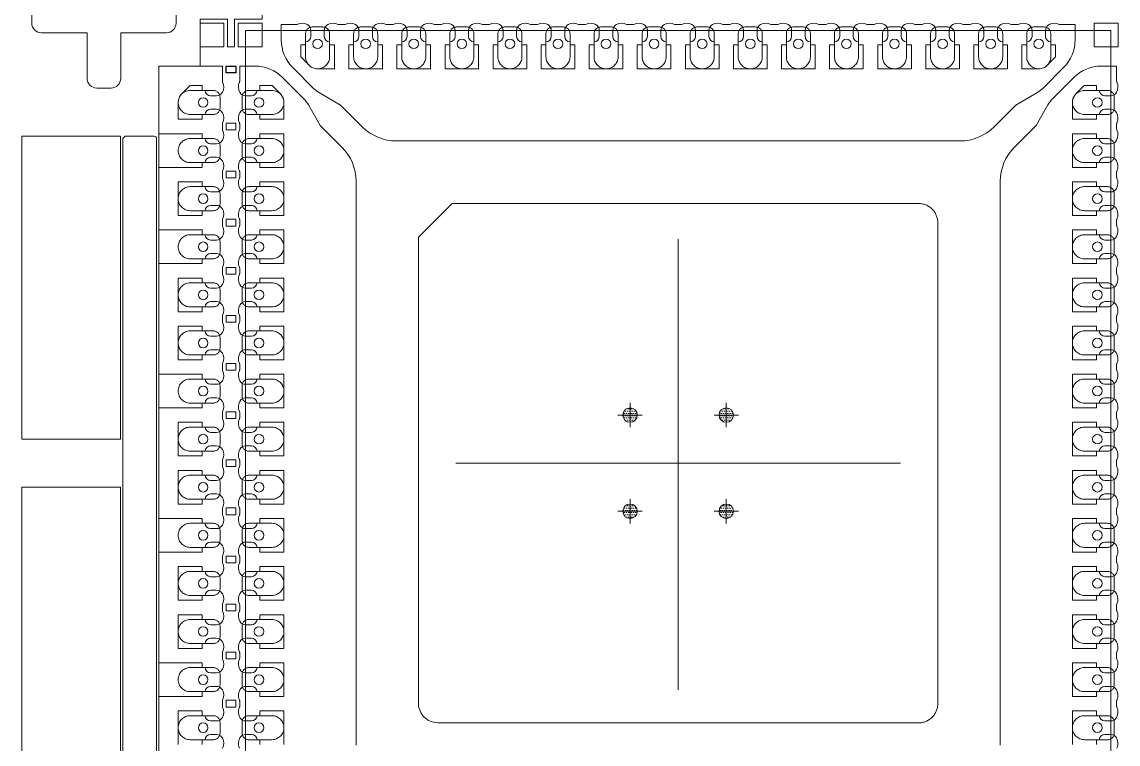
# Model space of a CAD drawing. Extents: x 0.5 to 10.25, y 0.33 to 6.92.
# Drawn here: x 1.533 to 2.103, y 3.404 to 3.779 of the extents above; entities that cross this region are included whole.
import ezdxf

# ---------------------------------------------------------------- set-up
doc = ezdxf.new("R2010")
doc.units = 0
doc.header["$LTSCALE"] = 0.006
doc.header["$MEASUREMENT"] = 0
doc.linetypes.add('CENTER', pattern=[2, 1.25, -0.25, 0.25, -0.25])
doc.linetypes.add('HIDDEN', pattern=[0.375, 0.25, -0.125])
doc.layers.get('0').update_dxf_attribs({"linetype": 'CONTINUOUS'})
for name, color, linetype in [('1', 7, 'CONTINUOUS'), ('1D', 7, 'CONTINUOUS'), ('2D', 7, 'CONTINUOUS'), ('3D', 7, 'CONTINUOUS'), ('4D', 7, 'CONTINUOUS')]:
    doc.layers.add(name, color=color, linetype=linetype)

msp = doc.modelspace()

# ---------------------------------------------------------------- hatches: boundary and pattern name
at = {"layer": '2D', "lineweight": 13}
h = msp.add_hatch(dxfattribs=at)
h.set_pattern_fill('DOTS', color=0, scale=0.01875, style=0)
h.set_pattern_definition([(360, (1.446097, 2.9929366), (0.0005859375, 0.001171875), [0, -0.001171875])])
edge = h.paths.add_edge_path()
edge.add_arc((1.899312, 3.574545), 0.00375, 0, 360)
edge = h.paths.add_edge_path()
edge.add_arc((1.849312, 3.574545), 0.00375, 0, 360)
edge = h.paths.add_edge_path()
edge.add_arc((1.849312, 3.524545), 0.00375, 0, 360)
edge = h.paths.add_edge_path()
edge.add_arc((1.899312, 3.524545), 0.00375, 0, 360)

# ---------------------------------------------------------------- linework, layer by layer
at = {"color": 0, "lineweight": 13}
for p, q in [((1.625687, 3.780295), (1.625687, 3.778295)), ((1.625675, 3.765918), (1.625675, 3.755942))]:
    msp.add_line(p, q, dxfattribs=at)
for points in [[(1.638062, 3.778295), (1.625687, 3.778295), (1.625687, 3.76592), (1.638062, 3.76592)], [(1.645562, 3.778295), (1.657937, 3.778295), (1.657937, 3.76592), (1.645562, 3.76592)], [(2.103062, 3.778295), (2.090687, 3.778295), (2.090687, 3.76592), (2.103062, 3.76592)]]:
    msp.add_lwpolyline(points, close=True, dxfattribs=at)
msp.add_lwpolyline([(2.060545, 3.741807), (2.049915, 3.735732), (2.03855, 3.724367, -0.1989124), (2.020872, 3.717045), (1.727751, 3.717045, -0.1989124), (1.710074, 3.724367), (1.698709, 3.735732), (1.688079, 3.741807, -0.0666615), (1.684914, 3.744224), (1.673772, 3.755365, -0.1989123), (1.667914, 3.769508), (1.667914, 3.777545), (1.675739, 3.777545, 0.113095), (1.676174, 3.777645, -0.239407), (1.681457, 3.777542, -0.2771149), (1.683312, 3.774453), (1.683312, 3.771427, -0.3991371), (1.680562, 3.768531), (1.680562, 3.767027), (1.678062, 3.767027), (1.678062, 3.760706), (1.682392, 3.756376, 0.2015828), (1.686789, 3.754545), (1.695562, 3.754545), (1.695562, 3.767027), (1.693062, 3.767027), (1.693062, 3.768531, -0.3991371), (1.690312, 3.771427), (1.690312, 3.774453, -0.2771149), (1.692166, 3.777542, -0.2394069), (1.697449, 3.777645, 0.113095), (1.697885, 3.777545), (1.700739, 3.777545, 0.113095), (1.701174, 3.777645, -0.2394069), (1.706457, 3.777542, -0.2771149), (1.708312, 3.774453), (1.708312, 3.771427, -0.3991371), (1.705562, 3.768531), (1.705562, 3.767027), (1.703062, 3.767027), (1.703062, 3.754545), (1.720562, 3.754545), (1.720562, 3.767027), (1.718062, 3.767027), (1.718062, 3.768531, -0.3991371), (1.715312, 3.771427), (1.715312, 3.774453, -0.2771149), (1.717166, 3.777542, -0.2394069), (1.722449, 3.777645, 0.113095), (1.722885, 3.777545), (1.725739, 3.777545, 0.113095), (1.726174, 3.777645, -0.2394069), (1.731457, 3.777542, -0.2771149), (1.733312, 3.774453), (1.733312, 3.771427, -0.3991371), (1.730562, 3.768531), (1.730562, 3.767027), (1.728062, 3.767027), (1.728062, 3.754545), (1.745562, 3.754545), (1.745562, 3.767027), (1.743062, 3.767027), (1.743062, 3.768531, -0.3991371), (1.740312, 3.771427), (1.740312, 3.774453, -0.2771149), (1.742166, 3.777542, -0.2394069), (1.747449, 3.777645, 0.113095), (1.747885, 3.777545), (1.750739, 3.777545, 0.113095), (1.751174, 3.777645, -0.2394069), (1.756457, 3.777542, -0.2771149), (1.758312, 3.774453), (1.758312, 3.771427, -0.3991371), (1.755562, 3.768531), (1.755562, 3.767027), (1.753062, 3.767027), (1.753062, 3.754545), (1.770562, 3.754545), (1.770562, 3.767027), (1.768062, 3.767027), (1.768062, 3.768531, -0.3991371), (1.765312, 3.771427), (1.765312, 3.774453, -0.2771149), (1.767166, 3.777542, -0.2394069), (1.772449, 3.777645, 0.113095), (1.772885, 3.777545), (1.775739, 3.777545, 0.113095), (1.776174, 3.777645, -0.2394069), (1.781457, 3.777542, -0.2771149), (1.783312, 3.774453), (1.783312, 3.771427, -0.3991371), (1.780562, 3.768531), (1.780562, 3.767027), (1.778062, 3.767027), (1.778062, 3.754545), (1.795562, 3.754545), (1.795562, 3.767027), (1.793062, 3.767027), (1.793062, 3.768531, -0.3991371), (1.790312, 3.771427), (1.790312, 3.774453, -0.2771149), (1.792166, 3.777542, -0.2394069), (1.797449, 3.777645, 0.113095), (1.797885, 3.777545), (1.800739, 3.777545, 0.113095), (1.801174, 3.777645, -0.2394069), (1.806457, 3.777542, -0.2771149), (1.808312, 3.774453), (1.808312, 3.771427, -0.3991371), (1.805562, 3.768531), (1.805562, 3.767027), (1.803062, 3.767027), (1.803062, 3.754545), (1.820562, 3.754545), (1.820562, 3.767027), (1.818062, 3.767027), (1.818062, 3.768531, -0.3991371), (1.815312, 3.771427), (1.815312, 3.774453, -0.2771149), (1.817166, 3.777542, -0.2394069), (1.822449, 3.777645, 0.113095), (1.822885, 3.777545), (1.825739, 3.777545, 0.113095), (1.826174, 3.777645, -0.2394069), (1.831457, 3.777542, -0.2771149), (1.833312, 3.774453), (1.833312, 3.771427, -0.3991371), (1.830562, 3.768531), (1.830562, 3.767027), (1.828062, 3.767027), (1.828062, 3.754545), (1.845562, 3.754545), (1.845562, 3.767027), (1.843062, 3.767027), (1.843062, 3.768531, -0.3991371), (1.840312, 3.771427), (1.840312, 3.774453, -0.2771149), (1.842166, 3.777542, -0.2394069), (1.847449, 3.777645, 0.113095), (1.847885, 3.777545), (1.850739, 3.777545, 0.113095), (1.851174, 3.777645, -0.2394069), (1.856457, 3.777542, -0.2771149), (1.858312, 3.774453), (1.858312, 3.771427, -0.3991371), (1.855562, 3.768531), (1.855562, 3.767027), (1.853062, 3.767027), (1.853062, 3.754545), (1.870562, 3.754545), (1.870562, 3.767027), (1.868062, 3.767027), (1.868062, 3.768531, -0.3991371), (1.865312, 3.771427), (1.865312, 3.774453, -0.2771149), (1.867166, 3.777542, -0.2394069), (1.872449, 3.777645, 0.113095), (1.872885, 3.777545), (1.875739, 3.777545, 0.113095), (1.876174, 3.777645, -0.2394069), (1.881457, 3.777542, -0.2771149), (1.883312, 3.774453), (1.883312, 3.771427, -0.3991371), (1.880562, 3.768531), (1.880562, 3.767027), (1.878062, 3.767027), (1.878062, 3.754545), (1.895562, 3.754545), (1.895562, 3.767027), (1.893062, 3.767027), (1.893062, 3.768531, -0.3991371), (1.890312, 3.771427), (1.890312, 3.774453, -0.2771149), (1.892166, 3.777542, -0.2394069), (1.897449, 3.777645, 0.113095), (1.897885, 3.777545), (1.900739, 3.777545, 0.113095), (1.901174, 3.777645, -0.2394069), (1.906457, 3.777542, -0.2771149), (1.908312, 3.774453), (1.908312, 3.771427, -0.3991371), (1.905562, 3.768531), (1.905562, 3.767027), (1.903062, 3.767027), (1.903062, 3.754545), (1.920562, 3.754545), (1.920562, 3.767027), (1.918062, 3.767027), (1.918062, 3.768531, -0.3991371), (1.915312, 3.771427), (1.915312, 3.774453, -0.2771149), (1.917166, 3.777542, -0.2394069), (1.922449, 3.777645, 0.113095), (1.922885, 3.777545), (1.925739, 3.777545, 0.113095), (1.926174, 3.777645, -0.2394069), (1.931457, 3.777542, -0.2771149), (1.933312, 3.774453), (1.933312, 3.771427, -0.3991371), (1.930562, 3.768531), (1.930562, 3.767027), (1.928062, 3.767027), (1.928062, 3.754545), (1.945562, 3.754545), (1.945562, 3.767027), (1.943062, 3.767027), (1.943062, 3.768531, -0.3991371), (1.940312, 3.771427), (1.940312, 3.774453, -0.2771149), (1.942166, 3.777542, -0.2394069), (1.947449, 3.777645, 0.113095), (1.947885, 3.777545), (1.950739, 3.777545, 0.113095), (1.951174, 3.777645, -0.2394069), (1.956457, 3.777542, -0.2771149), (1.958312, 3.774453), (1.958312, 3.771427, -0.3991371), (1.955562, 3.768531), (1.955562, 3.767027), (1.953062, 3.767027), (1.953062, 3.754545), (1.970562, 3.754545), (1.970562, 3.767027), (1.968062, 3.767027), (1.968062, 3.768531, -0.3991371), (1.965312, 3.771427), (1.965312, 3.774453, -0.2771149), (1.967166, 3.777542, -0.2394069), (1.972449, 3.777645, 0.113095), (1.972885, 3.777545), (1.975739, 3.777545, 0.113095), (1.976174, 3.777645, -0.2394069), (1.981457, 3.777542, -0.2771149), (1.983312, 3.774453), (1.983312, 3.771427, -0.3991371), (1.980562, 3.768531), (1.980562, 3.767027), (1.978062, 3.767027), (1.978062, 3.754545), (1.995562, 3.754545), (1.995562, 3.767027), (1.993062, 3.767027), (1.993062, 3.768531, -0.3991371), (1.990312, 3.771427), (1.990312, 3.774453, -0.2771149), (1.992166, 3.777542, -0.2394069), (1.997449, 3.777645, 0.113095), (1.997885, 3.777545), (2.000739, 3.777545, 0.113095), (2.001174, 3.777645, -0.2394069), (2.006457, 3.777542, -0.2771149), (2.008312, 3.774453), (2.008312, 3.771427, -0.3991371), (2.005562, 3.768531), (2.005562, 3.767027), (2.003062, 3.767027), (2.003062, 3.754545), (2.020562, 3.754545), (2.020562, 3.767027), (2.018062, 3.767027), (2.018062, 3.768531, -0.3991371), (2.015312, 3.771427), (2.015312, 3.774453, -0.2771149), (2.017166, 3.777542, -0.2394069), (2.022449, 3.777645, 0.113095), (2.022885, 3.777545), (2.025739, 3.777545, 0.113095), (2.026174, 3.777645, -0.2394069), (2.031457, 3.777542, -0.2771149), (2.033312, 3.774453), (2.033312, 3.771427, -0.3991371), (2.030562, 3.768531), (2.030562, 3.767027), (2.028062, 3.767027), (2.028062, 3.754545), (2.045562, 3.754545), (2.045562, 3.767027), (2.043062, 3.767027), (2.043062, 3.768531, -0.3991371), (2.040312, 3.771427), (2.040312, 3.774453, -0.2771149), (2.042166, 3.777542, -0.2394069), (2.047449, 3.777645, 0.113095), (2.047885, 3.777545), (2.050739, 3.777545, 0.113095), (2.051174, 3.777645, -0.2394069), (2.056457, 3.777542, -0.2771149), (2.058312, 3.774453), (2.058312, 3.771427, -0.3991371), (2.055562, 3.768531), (2.055562, 3.767027), (2.053062, 3.767027), (2.053062, 3.754545), (2.061834, 3.754545, 0.2015828), (2.066231, 3.756376), (2.070562, 3.760706), (2.070562, 3.767027), (2.068062, 3.767027), (2.068062, 3.768531, -0.3991371), (2.065312, 3.771427), (2.065312, 3.774453, -0.2771149), (2.067166, 3.777542, -0.239407), (2.072449, 3.777645, 0.113095), (2.072885, 3.777545), (2.080709, 3.777545), (2.080709, 3.769508, -0.1989123), (2.074851, 3.755365), (2.063709, 3.744224, -0.0666615)], format="xyb", close=True, dxfattribs=at)
for points in [[(1.604312, 3.720795), (1.626794, 3.720795), (1.626794, 3.718295), (1.628298, 3.718295, 0.3991371), (1.631194, 3.715545), (1.634219, 3.715545, 0.2771149), (1.637308, 3.717399, 0.2394069), (1.637411, 3.722682, -0.113095), (1.637312, 3.723118), (1.637312, 3.725972, -0.113095), (1.637411, 3.726407, 0.2394069), (1.637308, 3.73169, 0.2771149), (1.634219, 3.733545), (1.631194, 3.733545, 0.3991371), (1.628298, 3.730795), (1.626794, 3.730795), (1.626794, 3.728295), (1.614312, 3.728295), (1.614312, 3.737067, -0.2015828), (1.616142, 3.741464), (1.620473, 3.745795), (1.626794, 3.745795), (1.626794, 3.743295), (1.628298, 3.743295, 0.3991371), (1.631194, 3.740545), (1.634219, 3.740545, 0.2771149), (1.637308, 3.742399, 0.239407), (1.637411, 3.747682, -0.113095), (1.637312, 3.748118), (1.637312, 3.755942), (1.604312, 3.755942), (1.604312, 3.343148)], [(1.669312, 3.403295), (1.669312, 3.420795), (1.65683, 3.420795), (1.65683, 3.418295), (1.655326, 3.418295, -0.3991371), (1.65243, 3.415545), (1.649404, 3.415545, -0.2771149), (1.646315, 3.417399, -0.2394069), (1.646212, 3.422682, 0.113095), (1.646312, 3.423118), (1.646312, 3.425972, 0.113095), (1.646212, 3.426407, -0.2394069), (1.646315, 3.43169, -0.2771149), (1.649404, 3.433545), (1.65243, 3.433545, -0.3991371), (1.655326, 3.430795), (1.65683, 3.430795), (1.65683, 3.428295), (1.669312, 3.428295), (1.669312, 3.445795), (1.65683, 3.445795), (1.65683, 3.443295), (1.655326, 3.443295, -0.3991371), (1.65243, 3.440545), (1.649404, 3.440545, -0.2771149), (1.646315, 3.442399, -0.2394069), (1.646212, 3.447682, 0.113095), (1.646312, 3.448118), (1.646312, 3.450972, 0.113095), (1.646212, 3.451407, -0.2394069), (1.646315, 3.45669, -0.2771149), (1.649404, 3.458545), (1.65243, 3.458545, -0.3991371), (1.655326, 3.455795), (1.65683, 3.455795), (1.65683, 3.453295), (1.669312, 3.453295), (1.669312, 3.470795), (1.65683, 3.470795), (1.65683, 3.468295), (1.655326, 3.468295, -0.3991371), (1.65243, 3.465545), (1.649404, 3.465545, -0.2771149), (1.646315, 3.467399, -0.2394069), (1.646212, 3.472682, 0.113095), (1.646312, 3.473118), (1.646312, 3.475972, 0.113095), (1.646212, 3.476407, -0.2394069), (1.646315, 3.48169, -0.2771149), (1.649404, 3.483545), (1.65243, 3.483545, -0.3991371), (1.655326, 3.480795), (1.65683, 3.480795), (1.65683, 3.478295), (1.669312, 3.478295), (1.669312, 3.495795), (1.65683, 3.495795), (1.65683, 3.493295), (1.655326, 3.493295, -0.3991371), (1.65243, 3.490545), (1.649404, 3.490545, -0.2771149), (1.646315, 3.492399, -0.2394069), (1.646212, 3.497682, 0.113095), (1.646312, 3.498118), (1.646312, 3.500972, 0.113095), (1.646212, 3.501407, -0.2394069), (1.646315, 3.50669, -0.2771149), (1.649404, 3.508545), (1.65243, 3.508545, -0.3991371), (1.655326, 3.505795), (1.65683, 3.505795), (1.65683, 3.503295), (1.669312, 3.503295), (1.669312, 3.520795), (1.65683, 3.520795), (1.65683, 3.518295), (1.655326, 3.518295, -0.3991371), (1.65243, 3.515545), (1.649404, 3.515545, -0.2771149), (1.646315, 3.517399, -0.2394069), (1.646212, 3.522682, 0.113095), (1.646312, 3.523118), (1.646312, 3.525972, 0.113095), (1.646212, 3.526407, -0.2394069), (1.646315, 3.53169, -0.2771149), (1.649404, 3.533545), (1.65243, 3.533545, -0.3991371), (1.655326, 3.530795), (1.65683, 3.530795), (1.65683, 3.528295), (1.669312, 3.528295), (1.669312, 3.545795), (1.65683, 3.545795), (1.65683, 3.543295), (1.655326, 3.543295, -0.3991371), (1.65243, 3.540545), (1.649404, 3.540545, -0.2771149), (1.646315, 3.542399, -0.2394069), (1.646212, 3.547682, 0.113095), (1.646312, 3.548118), (1.646312, 3.550972, 0.113095), (1.646212, 3.551407, -0.2394069), (1.646315, 3.55669, -0.2771149), (1.649404, 3.558545), (1.65243, 3.558545, -0.3991371), (1.655326, 3.555795), (1.65683, 3.555795), (1.65683, 3.553295), (1.669312, 3.553295), (1.669312, 3.570795), (1.65683, 3.570795), (1.65683, 3.568295), (1.655326, 3.568295, -0.3991371), (1.65243, 3.565545), (1.649404, 3.565545, -0.2771149), (1.646315, 3.567399, -0.2394069), (1.646212, 3.572682, 0.113095), (1.646312, 3.573118), (1.646312, 3.575972, 0.113095), (1.646212, 3.576407, -0.2394069), (1.646315, 3.58169, -0.2771149), (1.649404, 3.583545), (1.65243, 3.583545, -0.3991371), (1.655326, 3.580795), (1.65683, 3.580795), (1.65683, 3.578295), (1.669312, 3.578295), (1.669312, 3.595795), (1.65683, 3.595795), (1.65683, 3.593295), (1.655326, 3.593295, -0.3991371), (1.65243, 3.590545), (1.649404, 3.590545, -0.2771149), (1.646315, 3.592399, -0.2394069), (1.646212, 3.597682, 0.113095), (1.646312, 3.598118), (1.646312, 3.600972, 0.113095), (1.646212, 3.601407, -0.2394069), (1.646315, 3.60669, -0.2771149), (1.649404, 3.608545), (1.65243, 3.608545, -0.3991371), (1.655326, 3.605795), (1.65683, 3.605795), (1.65683, 3.603295), (1.669312, 3.603295), (1.669312, 3.620795), (1.65683, 3.620795), (1.65683, 3.618295), (1.655326, 3.618295, -0.3991371), (1.65243, 3.615545), (1.649404, 3.615545, -0.2771149), (1.646315, 3.617399, -0.2394069), (1.646212, 3.622682, 0.113095), (1.646312, 3.623118), (1.646312, 3.625972, 0.113095), (1.646212, 3.626407, -0.2394069), (1.646315, 3.63169, -0.2771149), (1.649404, 3.633545), (1.65243, 3.633545, -0.3991371), (1.655326, 3.630795), (1.65683, 3.630795), (1.65683, 3.628295), (1.669312, 3.628295), (1.669312, 3.645795), (1.65683, 3.645795), (1.65683, 3.643295), (1.655326, 3.643295, -0.3991371), (1.65243, 3.640545), (1.649404, 3.640545, -0.2771149), (1.646315, 3.642399, -0.2394069), (1.646212, 3.647682, 0.113095), (1.646312, 3.648118), (1.646312, 3.650972, 0.113095), (1.646212, 3.651407, -0.2394069), (1.646315, 3.65669, -0.2771149), (1.649404, 3.658545), (1.65243, 3.658545, -0.3991371), (1.655326, 3.655795), (1.65683, 3.655795), (1.65683, 3.653295), (1.669312, 3.653295), (1.669312, 3.670795), (1.65683, 3.670795), (1.65683, 3.668295), (1.655326, 3.668295, -0.3991371), (1.65243, 3.665545), (1.649404, 3.665545, -0.2771149), (1.646315, 3.667399, -0.2394069), (1.646212, 3.672682, 0.113095), (1.646312, 3.673118), (1.646312, 3.675972, 0.113095), (1.646212, 3.676407, -0.2394069), (1.646315, 3.68169, -0.2771149), (1.649404, 3.683545), (1.65243, 3.683545, -0.3991371), (1.655326, 3.680795), (1.65683, 3.680795), (1.65683, 3.678295), (1.669312, 3.678295), (1.669312, 3.695795), (1.65683, 3.695795), (1.65683, 3.693295), (1.655326, 3.693295, -0.3991371), (1.65243, 3.690545), (1.649404, 3.690545, -0.2771149), (1.646315, 3.692399, -0.2394069), (1.646212, 3.697682, 0.113095), (1.646312, 3.698118), (1.646312, 3.700972, 0.113095), (1.646212, 3.701407, -0.2394069), (1.646315, 3.70669, -0.2771149), (1.649404, 3.708545), (1.65243, 3.708545, -0.3991371), (1.655326, 3.705795), (1.65683, 3.705795), (1.65683, 3.703295), (1.669312, 3.703295), (1.669312, 3.720795), (1.65683, 3.720795), (1.65683, 3.718295), (1.655326, 3.718295, -0.3991371), (1.65243, 3.715545), (1.649404, 3.715545, -0.2771149), (1.646315, 3.717399, -0.2394069), (1.646212, 3.722682, 0.113095), (1.646312, 3.723118), (1.646312, 3.725972, 0.113095), (1.646212, 3.726407, -0.2394069), (1.646315, 3.73169, -0.2771149), (1.649404, 3.733545), (1.65243, 3.733545, -0.3991371), (1.655326, 3.730795), (1.65683, 3.730795), (1.65683, 3.728295), (1.669312, 3.728295), (1.669312, 3.737067, 0.2015828), (1.667481, 3.741464), (1.663151, 3.745795), (1.65683, 3.745795), (1.65683, 3.743295), (1.655326, 3.743295, -0.3991371), (1.65243, 3.740545), (1.649404, 3.740545, -0.2771149), (1.646315, 3.742399, -0.239407), (1.646212, 3.747682, 0.113095), (1.646312, 3.748118), (1.646312, 3.755942), (1.654349, 3.755942, -0.1989123), (1.668491, 3.750084), (1.679633, 3.738943, -0.0666615), (1.68205, 3.735778), (1.688125, 3.725148), (1.699489, 3.713783, -0.1989124), (1.706812, 3.696105), (1.706812, 3.402985, -0.1989124)], [(2.041812, 3.402985), (2.041812, 3.696105, -0.1989124), (2.049134, 3.713783), (2.060499, 3.725148), (2.066573, 3.735778, -0.0666615), (2.06899, 3.738943), (2.080132, 3.750084, -0.1989123), (2.094274, 3.755942), (2.102312, 3.755942), (2.102312, 3.748118, 0.113095), (2.102411, 3.747682, -0.239407), (2.102308, 3.742399, -0.2771149), (2.099219, 3.740545), (2.096194, 3.740545, -0.3991371), (2.093298, 3.743295), (2.091794, 3.743295), (2.091794, 3.745795), (2.085473, 3.745795), (2.081142, 3.741464, 0.2015828), (2.079312, 3.737067), (2.079312, 3.728295), (2.091794, 3.728295), (2.091794, 3.730795), (2.093298, 3.730795, -0.3991371), (2.096194, 3.733545), (2.099219, 3.733545, -0.2771149), (2.102308, 3.73169, -0.2394069), (2.102411, 3.726407, 0.113095), (2.102312, 3.725972), (2.102312, 3.723118, 0.113095), (2.102411, 3.722682, -0.2394069), (2.102308, 3.717399, -0.2771149), (2.099219, 3.715545), (2.096194, 3.715545, -0.3991371), (2.093298, 3.718295), (2.091794, 3.718295), (2.091794, 3.720795), (2.079312, 3.720795), (2.079312, 3.703295), (2.091794, 3.703295), (2.091794, 3.705795), (2.093298, 3.705795, -0.3991371), (2.096194, 3.708545), (2.099219, 3.708545, -0.2771149), (2.102308, 3.70669, -0.2394069), (2.102411, 3.701407, 0.113095), (2.102312, 3.700972), (2.102312, 3.698118, 0.113095), (2.102411, 3.697682, -0.2394069), (2.102308, 3.692399, -0.2771149), (2.099219, 3.690545), (2.096194, 3.690545, -0.3991371), (2.093298, 3.693295), (2.091794, 3.693295), (2.091794, 3.695795), (2.079312, 3.695795), (2.079312, 3.678295), (2.091794, 3.678295), (2.091794, 3.680795), (2.093298, 3.680795, -0.3991371), (2.096194, 3.683545), (2.099219, 3.683545, -0.2771149), (2.102308, 3.68169, -0.2394069), (2.102411, 3.676407, 0.113095), (2.102312, 3.675972), (2.102312, 3.673118, 0.113095), (2.102411, 3.672682, -0.2394069), (2.102308, 3.667399, -0.2771149), (2.099219, 3.665545), (2.096194, 3.665545, -0.3991371), (2.093298, 3.668295), (2.091794, 3.668295), (2.091794, 3.670795), (2.079312, 3.670795), (2.079312, 3.653295), (2.091794, 3.653295), (2.091794, 3.655795), (2.093298, 3.655795, -0.3991371), (2.096194, 3.658545), (2.099219, 3.658545, -0.2771149), (2.102308, 3.65669, -0.2394069), (2.102411, 3.651407, 0.113095), (2.102312, 3.650972), (2.102312, 3.648118, 0.113095), (2.102411, 3.647682, -0.2394069), (2.102308, 3.642399, -0.2771149), (2.099219, 3.640545), (2.096194, 3.640545, -0.3991371), (2.093298, 3.643295), (2.091794, 3.643295), (2.091794, 3.645795), (2.079312, 3.645795), (2.079312, 3.628295), (2.091794, 3.628295), (2.091794, 3.630795), (2.093298, 3.630795, -0.3991371), (2.096194, 3.633545), (2.099219, 3.633545, -0.2771149), (2.102308, 3.63169, -0.2394069), (2.102411, 3.626407, 0.113095), (2.102312, 3.625972), (2.102312, 3.623118, 0.113095), (2.102411, 3.622682, -0.2394069), (2.102308, 3.617399, -0.2771149), (2.099219, 3.615545), (2.096194, 3.615545, -0.3991371), (2.093298, 3.618295), (2.091794, 3.618295), (2.091794, 3.620795), (2.079312, 3.620795), (2.079312, 3.603295), (2.091794, 3.603295), (2.091794, 3.605795), (2.093298, 3.605795, -0.3991371), (2.096194, 3.608545), (2.099219, 3.608545, -0.2771149), (2.102308, 3.60669, -0.2394069), (2.102411, 3.601407, 0.113095), (2.102312, 3.600972), (2.102312, 3.598118, 0.113095), (2.102411, 3.597682, -0.2394069), (2.102308, 3.592399, -0.2771149), (2.099219, 3.590545), (2.096194, 3.590545, -0.3991371), (2.093298, 3.593295), (2.091794, 3.593295), (2.091794, 3.595795), (2.079312, 3.595795), (2.079312, 3.578295), (2.091794, 3.578295), (2.091794, 3.580795), (2.093298, 3.580795, -0.3991371), (2.096194, 3.583545), (2.099219, 3.583545, -0.2771149), (2.102308, 3.58169, -0.2394069), (2.102411, 3.576407, 0.113095), (2.102312, 3.575972), (2.102312, 3.573118, 0.113095), (2.102411, 3.572682, -0.2394069), (2.102308, 3.567399, -0.2771149), (2.099219, 3.565545), (2.096194, 3.565545, -0.3991371), (2.093298, 3.568295), (2.091794, 3.568295), (2.091794, 3.570795), (2.079312, 3.570795), (2.079312, 3.553295), (2.091794, 3.553295), (2.091794, 3.555795), (2.093298, 3.555795, -0.3991371), (2.096194, 3.558545), (2.099219, 3.558545, -0.2771149), (2.102308, 3.55669, -0.2394069), (2.102411, 3.551407, 0.113095), (2.102312, 3.550972), (2.102312, 3.548118, 0.113095), (2.102411, 3.547682, -0.2394069), (2.102308, 3.542399, -0.2771149), (2.099219, 3.540545), (2.096194, 3.540545, -0.3991371), (2.093298, 3.543295), (2.091794, 3.543295), (2.091794, 3.545795), (2.079312, 3.545795), (2.079312, 3.528295), (2.091794, 3.528295), (2.091794, 3.530795), (2.093298, 3.530795, -0.3991371), (2.096194, 3.533545), (2.099219, 3.533545, -0.2771149), (2.102308, 3.53169, -0.2394069), (2.102411, 3.526407, 0.113095), (2.102312, 3.525972), (2.102312, 3.523118, 0.113095), (2.102411, 3.522682, -0.2394069), (2.102308, 3.517399, -0.2771149), (2.099219, 3.515545), (2.096194, 3.515545, -0.3991371), (2.093298, 3.518295), (2.091794, 3.518295), (2.091794, 3.520795), (2.079312, 3.520795), (2.079312, 3.503295), (2.091794, 3.503295), (2.091794, 3.505795), (2.093298, 3.505795, -0.3991371), (2.096194, 3.508545), (2.099219, 3.508545, -0.2771149), (2.102308, 3.50669, -0.2394069), (2.102411, 3.501407, 0.113095), (2.102312, 3.500972), (2.102312, 3.498118, 0.113095), (2.102411, 3.497682, -0.2394069), (2.102308, 3.492399, -0.2771149), (2.099219, 3.490545), (2.096194, 3.490545, -0.3991371), (2.093298, 3.493295), (2.091794, 3.493295), (2.091794, 3.495795), (2.079312, 3.495795), (2.079312, 3.478295), (2.091794, 3.478295), (2.091794, 3.480795), (2.093298, 3.480795, -0.3991371), (2.096194, 3.483545), (2.099219, 3.483545, -0.2771149), (2.102308, 3.48169, -0.2394069), (2.102411, 3.476407, 0.113095), (2.102312, 3.475972), (2.102312, 3.473118, 0.113095), (2.102411, 3.472682, -0.2394069), (2.102308, 3.467399, -0.2771149), (2.099219, 3.465545), (2.096194, 3.465545, -0.3991371), (2.093298, 3.468295), (2.091794, 3.468295), (2.091794, 3.470795), (2.079312, 3.470795), (2.079312, 3.453295), (2.091794, 3.453295), (2.091794, 3.455795), (2.093298, 3.455795, -0.3991371), (2.096194, 3.458545), (2.099219, 3.458545, -0.2771149), (2.102308, 3.45669, -0.2394069), (2.102411, 3.451407, 0.113095), (2.102312, 3.450972), (2.102312, 3.448118, 0.113095), (2.102411, 3.447682, -0.2394069), (2.102308, 3.442399, -0.2771149), (2.099219, 3.440545), (2.096194, 3.440545, -0.3991371), (2.093298, 3.443295), (2.091794, 3.443295), (2.091794, 3.445795), (2.079312, 3.445795), (2.079312, 3.428295), (2.091794, 3.428295), (2.091794, 3.430795), (2.093298, 3.430795, -0.3991371), (2.096194, 3.433545), (2.099219, 3.433545, -0.2771149), (2.102308, 3.43169, -0.2394069), (2.102411, 3.426407, 0.113095), (2.102312, 3.425972), (2.102312, 3.423118, 0.113095), (2.102411, 3.422682, -0.2394069), (2.102308, 3.417399, -0.2771149), (2.099219, 3.415545), (2.096194, 3.415545, -0.3991371), (2.093298, 3.418295), (2.091794, 3.418295), (2.091794, 3.420795), (2.079312, 3.420795), (2.079312, 3.403295)], [(1.604312, 3.670795), (1.626794, 3.670795), (1.626794, 3.668295), (1.628298, 3.668295, 0.3991371), (1.631194, 3.665545), (1.634219, 3.665545, 0.2771149), (1.637308, 3.667399, 0.2394069), (1.637411, 3.672682, -0.113095), (1.637312, 3.673118), (1.637312, 3.675972, -0.113095), (1.637411, 3.676407, 0.2394069), (1.637308, 3.68169, 0.2771149), (1.634219, 3.683545), (1.631194, 3.683545, 0.3991371), (1.628298, 3.680795), (1.626794, 3.680795), (1.626794, 3.678295), (1.614312, 3.678295), (1.614312, 3.695795), (1.626794, 3.695795), (1.626794, 3.693295), (1.628298, 3.693295, 0.3991371), (1.631194, 3.690545), (1.634219, 3.690545, 0.2771149), (1.637308, 3.692399, 0.2394069), (1.637411, 3.697682, -0.113095), (1.637312, 3.698118), (1.637312, 3.700972, -0.113095), (1.637411, 3.701407, 0.2394069), (1.637308, 3.70669, 0.2771149), (1.634219, 3.708545), (1.631194, 3.708545, 0.3991371), (1.628298, 3.705795), (1.626794, 3.705795), (1.626794, 3.703295), (1.604312, 3.703295)], [(1.604312, 3.595795), (1.626794, 3.595795), (1.626794, 3.593295), (1.628298, 3.593295, 0.3991371), (1.631194, 3.590545), (1.634219, 3.590545, 0.2771149), (1.637308, 3.592399, 0.2394069), (1.637411, 3.597682, -0.113095), (1.637312, 3.598118), (1.637312, 3.600972, -0.113095), (1.637411, 3.601407, 0.2394069), (1.637308, 3.60669, 0.2771149), (1.634219, 3.608545), (1.631194, 3.608545, 0.3991371), (1.628298, 3.605795), (1.626794, 3.605795), (1.626794, 3.603295), (1.614312, 3.603295), (1.614312, 3.620795), (1.626794, 3.620795), (1.626794, 3.618295), (1.628298, 3.618295, 0.3991371), (1.631194, 3.615545), (1.634219, 3.615545, 0.2771149), (1.637308, 3.617399, 0.2394069), (1.637411, 3.622682, -0.113095), (1.637312, 3.623118), (1.637312, 3.625972, -0.113095), (1.637411, 3.626407, 0.2394069), (1.637308, 3.63169, 0.2771149), (1.634219, 3.633545), (1.631194, 3.633545, 0.3991371), (1.628298, 3.630795), (1.626794, 3.630795), (1.626794, 3.628295), (1.614312, 3.628295), (1.614312, 3.645795), (1.626794, 3.645795), (1.626794, 3.643295), (1.628298, 3.643295, 0.3991371), (1.631194, 3.640545), (1.634219, 3.640545, 0.2771149), (1.637308, 3.642399, 0.2394069), (1.637411, 3.647682, -0.113095), (1.637312, 3.648118), (1.637312, 3.650972, -0.113095), (1.637411, 3.651407, 0.2394069), (1.637308, 3.65669, 0.2771149), (1.634219, 3.658545), (1.631194, 3.658545, 0.3991371), (1.628298, 3.655795), (1.626794, 3.655795), (1.626794, 3.653295), (1.604312, 3.653295)], [(1.604312, 3.520795), (1.626794, 3.520795), (1.626794, 3.518295), (1.628298, 3.518295, 0.3991371), (1.631194, 3.515545), (1.634219, 3.515545, 0.2771149), (1.637308, 3.517399, 0.2394069), (1.637411, 3.522682, -0.113095), (1.637312, 3.523118), (1.637312, 3.525972, -0.113095), (1.637411, 3.526407, 0.2394069), (1.637308, 3.53169, 0.2771149), (1.634219, 3.533545), (1.631194, 3.533545, 0.3991371), (1.628298, 3.530795), (1.626794, 3.530795), (1.626794, 3.528295), (1.614312, 3.528295), (1.614312, 3.545795), (1.626794, 3.545795), (1.626794, 3.543295), (1.628298, 3.543295, 0.3991371), (1.631194, 3.540545), (1.634219, 3.540545, 0.2771149), (1.637308, 3.542399, 0.2394069), (1.637411, 3.547682, -0.113095), (1.637312, 3.548118), (1.637312, 3.550972, -0.113095), (1.637411, 3.551407, 0.2394069), (1.637308, 3.55669, 0.2771149), (1.634219, 3.558545), (1.631194, 3.558545, 0.3991371), (1.628298, 3.555795), (1.626794, 3.555795), (1.626794, 3.553295), (1.614312, 3.553295), (1.614312, 3.570795), (1.626794, 3.570795), (1.626794, 3.568295), (1.628298, 3.568295, 0.3991371), (1.631194, 3.565545), (1.634219, 3.565545, 0.2771149), (1.637308, 3.567399, 0.2394069), (1.637411, 3.572682, -0.113095), (1.637312, 3.573118), (1.637312, 3.575972, -0.113095), (1.637411, 3.576407, 0.2394069), (1.637308, 3.58169, 0.2771149), (1.634219, 3.583545), (1.631194, 3.583545, 0.3991371), (1.628298, 3.580795), (1.626794, 3.580795), (1.626794, 3.578295), (1.604312, 3.578295)], [(1.604312, 3.445795), (1.626794, 3.445795), (1.626794, 3.443295), (1.628298, 3.443295, 0.3991371), (1.631194, 3.440545), (1.634219, 3.440545, 0.2771149), (1.637308, 3.442399, 0.2394069), (1.637411, 3.447682, -0.113095), (1.637312, 3.448118), (1.637312, 3.450972, -0.113095), (1.637411, 3.451407, 0.2394069), (1.637308, 3.45669, 0.2771149), (1.634219, 3.458545), (1.631194, 3.458545, 0.3991371), (1.628298, 3.455795), (1.626794, 3.455795), (1.626794, 3.453295), (1.614312, 3.453295), (1.614312, 3.470795), (1.626794, 3.470795), (1.626794, 3.468295), (1.628298, 3.468295, 0.3991371), (1.631194, 3.465545), (1.634219, 3.465545, 0.2771149), (1.637308, 3.467399, 0.2394069), (1.637411, 3.472682, -0.113095), (1.637312, 3.473118), (1.637312, 3.475972, -0.113095), (1.637411, 3.476407, 0.2394069), (1.637308, 3.48169, 0.2771149), (1.634219, 3.483545), (1.631194, 3.483545, 0.3991371), (1.628298, 3.480795), (1.626794, 3.480795), (1.626794, 3.478295), (1.614312, 3.478295), (1.614312, 3.495795), (1.626794, 3.495795), (1.626794, 3.493295), (1.628298, 3.493295, 0.3991371), (1.631194, 3.490545), (1.634219, 3.490545, 0.2771149), (1.637308, 3.492399, 0.2394069), (1.637411, 3.497682, -0.113095), (1.637312, 3.498118), (1.637312, 3.500972, -0.113095), (1.637411, 3.501407, 0.2394069), (1.637308, 3.50669, 0.2771149), (1.634219, 3.508545), (1.631194, 3.508545, 0.3991371), (1.628298, 3.505795), (1.626794, 3.505795), (1.626794, 3.503295), (1.604312, 3.503295)], [(1.614312, 3.403295), (1.614312, 3.420795), (1.626794, 3.420795), (1.626794, 3.418295), (1.628298, 3.418295, 0.3991371), (1.631194, 3.415545), (1.634219, 3.415545, 0.2771149), (1.637308, 3.417399, 0.2394069), (1.637411, 3.422682, -0.113095), (1.637312, 3.423118), (1.637312, 3.425972, -0.113095), (1.637411, 3.426407, 0.2394069), (1.637308, 3.43169, 0.2771149), (1.634219, 3.433545), (1.631194, 3.433545, 0.3991371), (1.628298, 3.430795), (1.626794, 3.430795), (1.626794, 3.428295), (1.604312, 3.428295)], [(1.637411, 3.401407, 0.2394069), (1.637308, 3.40669, 0.2771149), (1.634219, 3.408545), (1.631194, 3.408545, 0.3991371), (1.628298, 3.405795), (1.626794, 3.405795), (1.626794, 3.403295)], [(1.646212, 3.401407, -0.2394069), (1.646315, 3.40669, -0.2771149), (1.649404, 3.408545), (1.65243, 3.408545, -0.3991371), (1.655326, 3.405795), (1.65683, 3.405795), (1.65683, 3.403295)], [(2.091794, 3.403295), (2.091794, 3.405795), (2.093298, 3.405795, -0.3991371), (2.096194, 3.408545), (2.099219, 3.408545, -0.2771149), (2.102308, 3.40669, -0.2394069), (2.102411, 3.401407, 0.113095)]]:
    msp.add_lwpolyline(points, format="xyb", dxfattribs=at)
for centre in [(1.686812, 3.767545), (1.711812, 3.767545), (1.736812, 3.767545), (1.761812, 3.767545), (1.786812, 3.767545), (1.811812, 3.767545), (1.836812, 3.767545), (1.861812, 3.767545), (1.886812, 3.767545), (1.911812, 3.767545), (1.936812, 3.767545), (1.961812, 3.767545), (1.986812, 3.767545), (2.011812, 3.767545), (2.036812, 3.767545), (2.061812, 3.767545), (1.627312, 3.737045), (1.656312, 3.737045), (2.092312, 3.737045), (1.627312, 3.712045), (1.656312, 3.712045), (2.092312, 3.712045), (1.627312, 3.687045), (1.656312, 3.687045), (2.092312, 3.687045), (1.627312, 3.662045), (1.656312, 3.662045), (2.092312, 3.662045), (1.627312, 3.637045), (1.656312, 3.637045), (2.092312, 3.637045), (1.627312, 3.612045), (1.656312, 3.612045), (2.092312, 3.612045), (1.627312, 3.587045), (1.656312, 3.587045), (2.092312, 3.587045), (1.627312, 3.562045), (1.656312, 3.562045), (2.092312, 3.562045), (1.627312, 3.537045), (1.656312, 3.537045), (2.092312, 3.537045), (1.627312, 3.512045), (1.656312, 3.512045), (2.092312, 3.512045), (1.627312, 3.487045), (1.656312, 3.487045), (2.092312, 3.487045), (1.627312, 3.462045), (1.656312, 3.462045), (2.092312, 3.462045), (1.627312, 3.437045), (1.656312, 3.437045), (2.092312, 3.437045), (1.627312, 3.412045), (1.656312, 3.412045), (2.092312, 3.412045)]:
    msp.add_circle(centre, 0.0025, dxfattribs=at)
at = {"layer": '1', "lineweight": 13}
msp.add_lwpolyline([(1.613187, 3.778295, -0.4142136), (1.608187, 3.773295), (1.584437, 3.773295), (1.584437, 3.749545, -0.4142136), (1.579437, 3.744545), (1.571937, 3.744545, -0.4142136), (1.566937, 3.749545), (1.566937, 3.773295), (1.543187, 3.773295, -0.4142136), (1.538187, 3.778295), (1.538187, 3.785795, -0.4142136), (1.543187, 3.790795), (1.566937, 3.790795), (1.566937, 3.814545, -0.4142136), (1.571937, 3.819545), (1.579437, 3.819545, -0.4142136), (1.584437, 3.814545), (1.584437, 3.790795), (1.608187, 3.790795, -0.4142136), (1.613187, 3.785795)], format="xyb", close=True, dxfattribs=at)
for points in [[(1.533062, 3.562045), (1.584312, 3.562045), (1.584312, 3.719545), (1.533062, 3.719545)], [(1.533062, 3.537045), (1.584312, 3.537045), (1.584312, 3.379545), (1.533062, 3.379545)]]:
    msp.add_lwpolyline(points, close=True, dxfattribs=at)
at = {"layer": '1D'}
msp.add_lwpolyline([(1.639289, 3.75592), (1.644289, 3.75592), (1.644289, 3.75242), (1.639289, 3.75242)], close=True, dxfattribs=at)
at = {"layer": '1D', "color": 0, "lineweight": 13}
for points in [[(1.639312, 3.726317), (1.644312, 3.726317), (1.644312, 3.722817), (1.639312, 3.722817)], [(1.639312, 3.701317), (1.644312, 3.701317), (1.644312, 3.697817), (1.639312, 3.697817)], [(1.639312, 3.676317), (1.644312, 3.676317), (1.644312, 3.672817), (1.639312, 3.672817)], [(1.639312, 3.651317), (1.644312, 3.651317), (1.644312, 3.647817), (1.639312, 3.647817)], [(1.639312, 3.626317), (1.644312, 3.626317), (1.644312, 3.622817), (1.639312, 3.622817)], [(1.639312, 3.601317), (1.644312, 3.601317), (1.644312, 3.597817), (1.639312, 3.597817)], [(1.639312, 3.576317), (1.644312, 3.576317), (1.644312, 3.572817), (1.639312, 3.572817)], [(1.639302, 3.551305), (1.644302, 3.551308), (1.644305, 3.547808), (1.639305, 3.547805)], [(1.639312, 3.522773), (1.644312, 3.522773), (1.644312, 3.526273), (1.639312, 3.526273)], [(1.639312, 3.497773), (1.644312, 3.497773), (1.644312, 3.501273), (1.639312, 3.501273)], [(1.639312, 3.472773), (1.644312, 3.472773), (1.644312, 3.476273), (1.639312, 3.476273)], [(1.639312, 3.447773), (1.644312, 3.447773), (1.644312, 3.451273), (1.639312, 3.451273)], [(1.639312, 3.422773), (1.644312, 3.422773), (1.644312, 3.426273), (1.639312, 3.426273)]]:
    msp.add_lwpolyline(points, close=True, dxfattribs=at)
at = {"layer": '2D', "color": 0, "lineweight": 13}
for centre in [(1.849312, 3.574545), (1.899312, 3.574545), (1.849312, 3.524545), (1.899312, 3.524545)]:
    msp.add_circle(centre, 0.00375, dxfattribs=at)
at = {"layer": '3D', "color": 0, "linetype": 'CENTER', "lineweight": 13, "ltscale": 70}
for p, q in [((1.649312, 3.324545), (1.649312, 3.774545)), ((1.649312, 3.774545), (2.099312, 3.774545)), ((2.099312, 3.774545), (2.099312, 3.324545)), ((1.874312, 3.666044), (1.874312, 3.43168)), ((1.989884, 3.549545), (1.75874, 3.549545))]:
    msp.add_line(p, q, dxfattribs=at)
at = {"layer": '3D', "color": 0, "linetype": 'CENTER', "lineweight": 13, "ltscale": 15}
for p, q in [((1.849312, 3.580873), (1.849312, 3.568217)), ((1.899312, 3.580873), (1.899312, 3.568217)), ((1.842984, 3.574545), (1.85564, 3.574545)), ((1.90564, 3.574545), (1.892984, 3.574545)), ((1.849312, 3.518217), (1.849312, 3.530873)), ((1.899312, 3.518217), (1.899312, 3.530873)), ((1.842984, 3.524545), (1.85564, 3.524545)), ((1.90564, 3.524545), (1.892984, 3.524545))]:
    msp.add_line(p, q, dxfattribs=at)
at = {"layer": '3D', "color": 0, "linetype": 'HIDDEN', "lineweight": 13, "ltscale": 10}
msp.add_lwpolyline([(1.625687, 3.780295), (1.640039, 3.780295), (1.640039, 3.76592), (1.641834, 3.76592), (1.643584, 3.76592), (1.643584, 3.780295), (1.657937, 3.780295), (1.657937, 3.783795), (1.643584, 3.783795), (1.643584, 3.79817)], dxfattribs=at)
at = {"layer": '3D', "color": 0, "linetype": 'HIDDEN', "lineweight": 13, "ltscale": 40}
for points in [[(1.680562, 3.760795), (1.680562, 3.772795, -0.4142134), (1.684062, 3.776295), (1.689562, 3.776295, -0.4142132), (1.693062, 3.772795), (1.693062, 3.760795, -0.9999997)], [(1.705562, 3.760795), (1.705562, 3.772795, -0.4142134), (1.709062, 3.776295), (1.714562, 3.776295, -0.4142132), (1.718062, 3.772795), (1.718062, 3.760795, -0.9999997)], [(1.730562, 3.760795), (1.730562, 3.772795, -0.4142134), (1.734062, 3.776295), (1.739562, 3.776295, -0.4142132), (1.743062, 3.772795), (1.743062, 3.760795, -0.9999997)], [(1.755562, 3.760795), (1.755562, 3.772795, -0.4142134), (1.759062, 3.776295), (1.764562, 3.776295, -0.4142132), (1.768062, 3.772795), (1.768062, 3.760795, -0.9999997)], [(1.780562, 3.760795), (1.780562, 3.772795, -0.4142134), (1.784062, 3.776295), (1.789562, 3.776295, -0.4142132), (1.793062, 3.772795), (1.793062, 3.760795, -0.9999997)], [(1.805562, 3.760795), (1.805562, 3.772795, -0.4142134), (1.809062, 3.776295), (1.814562, 3.776295, -0.4142132), (1.818062, 3.772795), (1.818062, 3.760795, -0.9999997)], [(1.830562, 3.760795), (1.830562, 3.772795, -0.4142134), (1.834062, 3.776295), (1.839562, 3.776295, -0.4142132), (1.843062, 3.772795), (1.843062, 3.760795, -0.9999997)], [(1.855562, 3.760795), (1.855562, 3.772795, -0.4142134), (1.859062, 3.776295), (1.864562, 3.776295, -0.4142132), (1.868062, 3.772795), (1.868062, 3.760795, -0.9999997)], [(1.893062, 3.760795), (1.893062, 3.772795, 0.4142134), (1.889562, 3.776295), (1.884062, 3.776295, 0.4142132), (1.880562, 3.772795), (1.880562, 3.760795, 0.9999997)], [(1.918062, 3.760795), (1.918062, 3.772795, 0.4142134), (1.914562, 3.776295), (1.909062, 3.776295, 0.4142132), (1.905562, 3.772795), (1.905562, 3.760795, 0.9999997)], [(1.943062, 3.760795), (1.943062, 3.772795, 0.4142134), (1.939562, 3.776295), (1.934062, 3.776295, 0.4142132), (1.930562, 3.772795), (1.930562, 3.760795, 0.9999997)], [(1.968062, 3.760795), (1.968062, 3.772795, 0.4142134), (1.964562, 3.776295), (1.959062, 3.776295, 0.4142132), (1.955562, 3.772795), (1.955562, 3.760795, 0.9999997)], [(1.993062, 3.760795), (1.993062, 3.772795, 0.4142134), (1.989562, 3.776295), (1.984062, 3.776295, 0.4142132), (1.980562, 3.772795), (1.980562, 3.760795, 0.9999997)], [(2.018062, 3.760795), (2.018062, 3.772795, 0.4142134), (2.014562, 3.776295), (2.009062, 3.776295, 0.4142132), (2.005562, 3.772795), (2.005562, 3.760795, 0.9999997)], [(2.043062, 3.760795), (2.043062, 3.772795, 0.4142134), (2.039562, 3.776295), (2.034062, 3.776295, 0.4142132), (2.030562, 3.772795), (2.030562, 3.760795, 0.9999997)], [(2.068062, 3.760795), (2.068062, 3.772795, 0.4142134), (2.064562, 3.776295), (2.059062, 3.776295, 0.4142132), (2.055562, 3.772795), (2.055562, 3.760795, 0.9999997)], [(1.620562, 3.743295), (1.632562, 3.743295, -0.4142134), (1.636062, 3.739795), (1.636062, 3.734295, -0.4142132), (1.632562, 3.730795), (1.620562, 3.730795, -0.9999997)], [(1.663062, 3.743295), (1.651062, 3.743295, 0.4142134), (1.647562, 3.739795), (1.647562, 3.734295, 0.4142132), (1.651062, 3.730795), (1.663062, 3.730795, 0.9999997)], [(2.085562, 3.743295), (2.097562, 3.743295, -0.4142134), (2.101062, 3.739795), (2.101062, 3.734295, -0.4142132), (2.097562, 3.730795), (2.085562, 3.730795, -0.9999997)], [(1.620562, 3.718295), (1.632562, 3.718295, -0.4142134), (1.636062, 3.714795), (1.636062, 3.709295, -0.4142132), (1.632562, 3.705795), (1.620562, 3.705795, -0.9999997)], [(1.663062, 3.718295), (1.651062, 3.718295, 0.4142134), (1.647562, 3.714795), (1.647562, 3.709295, 0.4142132), (1.651062, 3.705795), (1.663062, 3.705795, 0.9999997)], [(2.085562, 3.718295), (2.097562, 3.718295, -0.4142134), (2.101062, 3.714795), (2.101062, 3.709295, -0.4142132), (2.097562, 3.705795), (2.085562, 3.705795, -0.9999997)], [(1.620562, 3.693295), (1.632562, 3.693295, -0.4142134), (1.636062, 3.689795), (1.636062, 3.684295, -0.4142132), (1.632562, 3.680795), (1.620562, 3.680795, -0.9999997)], [(1.663062, 3.693295), (1.651062, 3.693295, 0.4142134), (1.647562, 3.689795), (1.647562, 3.684295, 0.4142132), (1.651062, 3.680795), (1.663062, 3.680795, 0.9999997)], [(2.085562, 3.693295), (2.097562, 3.693295, -0.4142134), (2.101062, 3.689795), (2.101062, 3.684295, -0.4142132), (2.097562, 3.680795), (2.085562, 3.680795, -0.9999997)], [(1.620562, 3.668295), (1.632562, 3.668295, -0.4142134), (1.636062, 3.664795), (1.636062, 3.659295, -0.4142132), (1.632562, 3.655795), (1.620562, 3.655795, -0.9999997)], [(1.663062, 3.668295), (1.651062, 3.668295, 0.4142134), (1.647562, 3.664795), (1.647562, 3.659295, 0.4142132), (1.651062, 3.655795), (1.663062, 3.655795, 0.9999997)], [(2.085562, 3.668295), (2.097562, 3.668295, -0.4142134), (2.101062, 3.664795), (2.101062, 3.659295, -0.4142132), (2.097562, 3.655795), (2.085562, 3.655795, -0.9999997)], [(1.620562, 3.643295), (1.632562, 3.643295, -0.4142134), (1.636062, 3.639795), (1.636062, 3.634295, -0.4142132), (1.632562, 3.630795), (1.620562, 3.630795, -0.9999997)], [(1.663062, 3.643295), (1.651062, 3.643295, 0.4142134), (1.647562, 3.639795), (1.647562, 3.634295, 0.4142132), (1.651062, 3.630795), (1.663062, 3.630795, 0.9999997)], [(2.085562, 3.643295), (2.097562, 3.643295, -0.4142134), (2.101062, 3.639795), (2.101062, 3.634295, -0.4142132), (2.097562, 3.630795), (2.085562, 3.630795, -0.9999997)], [(1.620562, 3.618295), (1.632562, 3.618295, -0.4142134), (1.636062, 3.614795), (1.636062, 3.609295, -0.4142132), (1.632562, 3.605795), (1.620562, 3.605795, -0.9999997)], [(1.663062, 3.618295), (1.651062, 3.618295, 0.4142134), (1.647562, 3.614795), (1.647562, 3.609295, 0.4142132), (1.651062, 3.605795), (1.663062, 3.605795, 0.9999997)], [(2.085562, 3.618295), (2.097562, 3.618295, -0.4142134), (2.101062, 3.614795), (2.101062, 3.609295, -0.4142132), (2.097562, 3.605795), (2.085562, 3.605795, -0.9999997)], [(1.620562, 3.593295), (1.632562, 3.593295, -0.4142134), (1.636062, 3.589795), (1.636062, 3.584295, -0.4142132), (1.632562, 3.580795), (1.620562, 3.580795, -0.9999997)], [(1.663062, 3.593295), (1.651062, 3.593295, 0.4142134), (1.647562, 3.589795), (1.647562, 3.584295, 0.4142132), (1.651062, 3.580795), (1.663062, 3.580795, 0.9999997)], [(2.085562, 3.593295), (2.097562, 3.593295, -0.4142134), (2.101062, 3.589795), (2.101062, 3.584295, -0.4142132), (2.097562, 3.580795), (2.085562, 3.580795, -0.9999997)], [(1.620562, 3.568295), (1.632562, 3.568295, -0.4142134), (1.636062, 3.564795), (1.636062, 3.559295, -0.4142132), (1.632562, 3.555795), (1.620562, 3.555795, -0.9999997)], [(1.663062, 3.568295), (1.651062, 3.568295, 0.4142134), (1.647562, 3.564795), (1.647562, 3.559295, 0.4142132), (1.651062, 3.555795), (1.663062, 3.555795, 0.9999997)], [(2.085562, 3.568295), (2.097562, 3.568295, -0.4142134), (2.101062, 3.564795), (2.101062, 3.559295, -0.4142132), (2.097562, 3.555795), (2.085562, 3.555795, -0.9999997)], [(1.620562, 3.530795), (1.632562, 3.530795, 0.4142134), (1.636062, 3.534295), (1.636062, 3.539795, 0.4142132), (1.632562, 3.543295), (1.620562, 3.543295, 0.9999997)], [(1.663062, 3.530795), (1.651062, 3.530795, -0.4142134), (1.647562, 3.534295), (1.647562, 3.539795, -0.4142132), (1.651062, 3.543295), (1.663062, 3.543295, -0.9999997)], [(2.085562, 3.530795), (2.097562, 3.530795, 0.4142134), (2.101062, 3.534295), (2.101062, 3.539795, 0.4142132), (2.097562, 3.543295), (2.085562, 3.543295, 0.9999997)], [(1.620562, 3.505795), (1.632562, 3.505795, 0.4142134), (1.636062, 3.509295), (1.636062, 3.514795, 0.4142132), (1.632562, 3.518295), (1.620562, 3.518295, 0.9999997)], [(1.663062, 3.505795), (1.651062, 3.505795, -0.4142134), (1.647562, 3.509295), (1.647562, 3.514795, -0.4142132), (1.651062, 3.518295), (1.663062, 3.518295, -0.9999997)], [(2.085562, 3.505795), (2.097562, 3.505795, 0.4142134), (2.101062, 3.509295), (2.101062, 3.514795, 0.4142132), (2.097562, 3.518295), (2.085562, 3.518295, 0.9999997)], [(1.620562, 3.480795), (1.632562, 3.480795, 0.4142134), (1.636062, 3.484295), (1.636062, 3.489795, 0.4142132), (1.632562, 3.493295), (1.620562, 3.493295, 0.9999997)], [(1.663062, 3.480795), (1.651062, 3.480795, -0.4142134), (1.647562, 3.484295), (1.647562, 3.489795, -0.4142132), (1.651062, 3.493295), (1.663062, 3.493295, -0.9999997)], [(2.085562, 3.480795), (2.097562, 3.480795, 0.4142134), (2.101062, 3.484295), (2.101062, 3.489795, 0.4142132), (2.097562, 3.493295), (2.085562, 3.493295, 0.9999997)], [(1.620562, 3.455795), (1.632562, 3.455795, 0.4142134), (1.636062, 3.459295), (1.636062, 3.464795, 0.4142132), (1.632562, 3.468295), (1.620562, 3.468295, 0.9999997)], [(1.663062, 3.455795), (1.651062, 3.455795, -0.4142134), (1.647562, 3.459295), (1.647562, 3.464795, -0.4142132), (1.651062, 3.468295), (1.663062, 3.468295, -0.9999997)], [(2.085562, 3.455795), (2.097562, 3.455795, 0.4142134), (2.101062, 3.459295), (2.101062, 3.464795, 0.4142132), (2.097562, 3.468295), (2.085562, 3.468295, 0.9999997)], [(1.620562, 3.430795), (1.632562, 3.430795, 0.4142134), (1.636062, 3.434295), (1.636062, 3.439795, 0.4142132), (1.632562, 3.443295), (1.620562, 3.443295, 0.9999997)], [(1.663062, 3.430795), (1.651062, 3.430795, -0.4142134), (1.647562, 3.434295), (1.647562, 3.439795, -0.4142132), (1.651062, 3.443295), (1.663062, 3.443295, -0.9999997)], [(2.085562, 3.430795), (2.097562, 3.430795, 0.4142134), (2.101062, 3.434295), (2.101062, 3.439795, 0.4142132), (2.097562, 3.443295), (2.085562, 3.443295, 0.9999997)], [(1.620562, 3.405795), (1.632562, 3.405795, 0.4142134), (1.636062, 3.409295), (1.636062, 3.414795, 0.4142132), (1.632562, 3.418295), (1.620562, 3.418295, 0.9999997)], [(1.663062, 3.405795), (1.651062, 3.405795, -0.4142134), (1.647562, 3.409295), (1.647562, 3.414795, -0.4142132), (1.651062, 3.418295), (1.663062, 3.418295, -0.9999997)], [(2.085562, 3.405795), (2.097562, 3.405795, 0.4142134), (2.101062, 3.409295), (2.101062, 3.414795, 0.4142132), (2.097562, 3.418295), (2.085562, 3.418295, 0.9999997)]]:
    msp.add_lwpolyline(points, format="xyb", close=True, dxfattribs=at)
at = {"layer": '3D', "color": 0, "linetype": 'CENTER', "lineweight": 13, "ltscale": 70}
msp.add_lwpolyline([(1.749312, 3.414545), (1.999312, 3.414545, 0.4142136), (2.009312, 3.424545), (2.009312, 3.674545, 0.4142136), (1.999312, 3.684545), (1.756812, 3.684545), (1.739312, 3.667045), (1.739312, 3.424545)], format="xyb", dxfattribs=at)
msp.add_arc((1.749312, 3.424641), 0.01, 180, 270, dxfattribs=at)
at = {"layer": '4D', "color": 5, "lineweight": 13}
msp.add_lwpolyline([(1.586832, 3.379545, -0.4142136), (1.585562, 3.380815), (1.585562, 3.718275), (1.586832, 3.719545), (1.601792, 3.719545, -0.4142136), (1.603062, 3.718275)], format="xyb", dxfattribs=at)
at = {"layer": '4D', "color": 7, "lineweight": 13}
msp.add_lwpolyline([(1.603062, 3.718275), (1.603062, 3.380815, -0.4142136)], format="xyb", dxfattribs=at)

doc.saveas('drawing.dxf')
